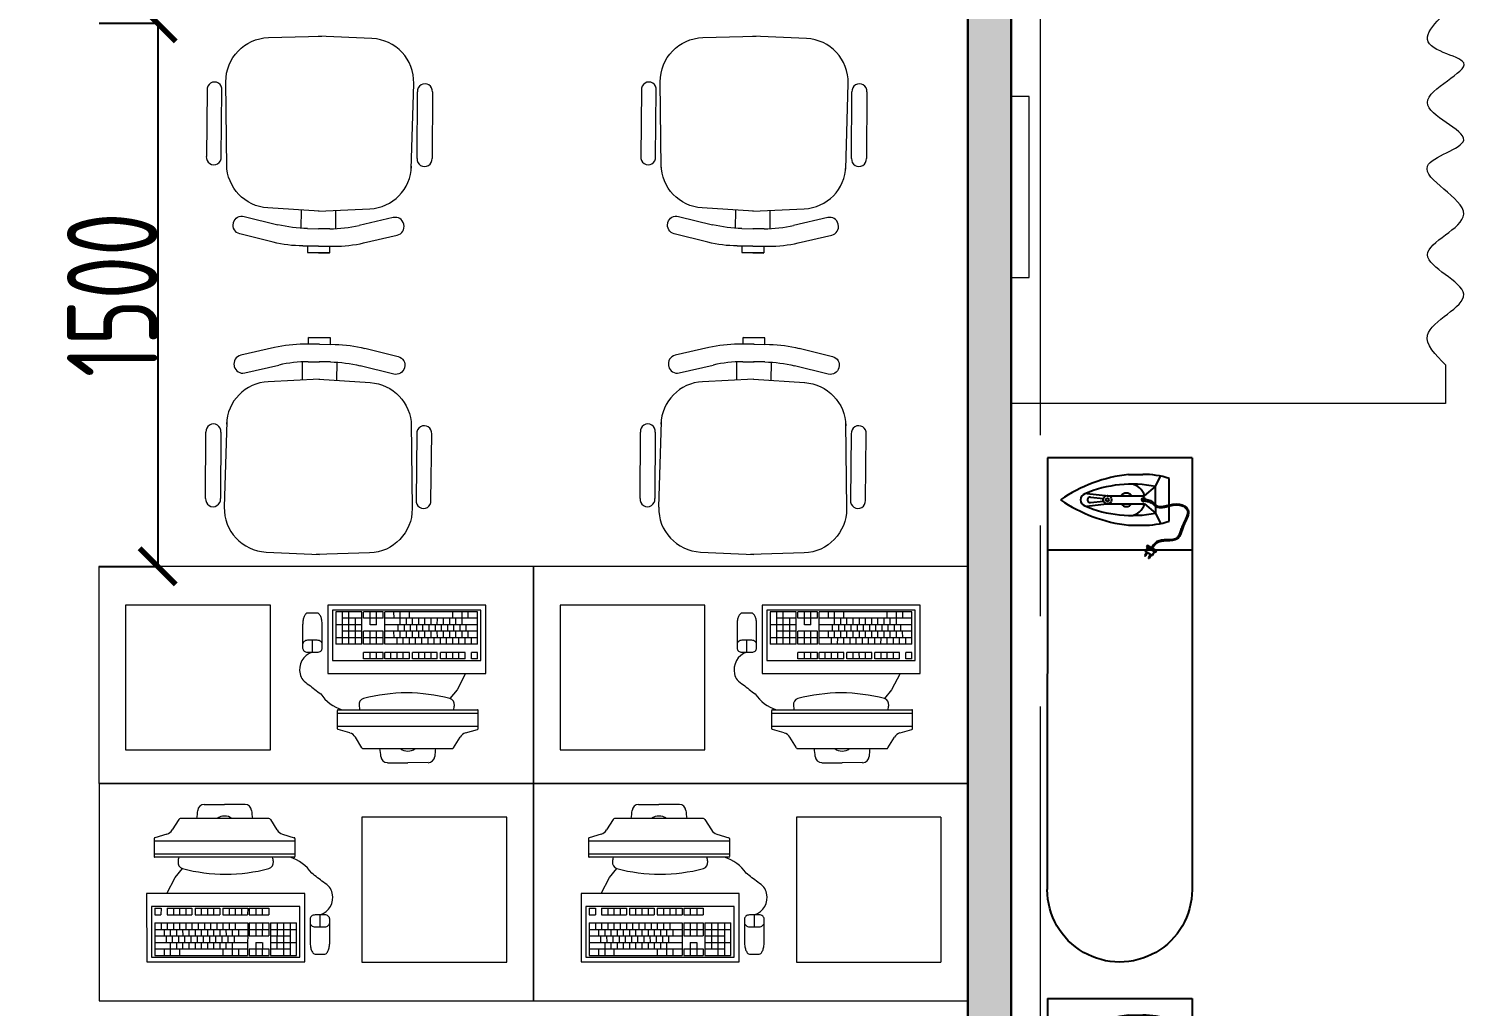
# Model space of a CAD drawing. Header units: millimetres. Extents: x -13407 to 95998, y -2719 to 109387.
# Drawn here: x 2776 to 6752, y 66222 to 68922 of the extents above; entities that cross this region are included whole.
import ezdxf

# ---------------------------------------------------------------- set-up
doc = ezdxf.new("R2010")
doc.units = ezdxf.units.MM
doc.linetypes.add('CENTER', pattern=[2, 1.25, -0.25, 0.25, -0.25])
doc.linetypes.add('HIDDEN', pattern=[6, 4, -2])
for name, color, linetype, lineweight in [('АР_Оси', 193, 'Continuous', 9), ('АР_Перегородки газоблок', 165, 'Continuous', 30), ('АР_Перегородки газоблок_Штрих', 165, 'Continuous', 5), ('АР_Подоконники', 163, 'Continuous', 9), ('АР_Сущ Несущая стена', 202, 'Continuous', 30), ('ТХ_мебель передв', 250, 'Continuous', 13), ('ТХ_обор_комп принт', 30, 'Continuous', 13)]:
    doc.layers.add(name, color=color, linetype=linetype, lineweight=lineweight)
doc.layers.add('ТХ_оборуд_учебн', color=80, linetype='Continuous')
doc.styles.add('ISOCPEUR', font='isocpeur.ttf', dxfattribs={"width": 0.7})
doc.dimstyles.new('Копия SPDS', dxfattribs={"dimtxt": 250, "dimasz": 100, "dimexe": 0.5, "dimexo": 0.625, "dimtad": 1, "dimdec": 0, "dimrnd": 0.001, "dimtxsty": 'ISOCPEUR', "dimblk": 'ARCHTICK', "dimcen": 2.5, "dimdle": 0.5, "dimclrd": 256, "dimclre": 256, "dimclrt": 256, "dimadec": 0, "dimazin": 2, "dimtfac": 0.75, "dimtdec": 0, "dimtmove": 1, "dimatfit": 3, "dimfxl": 1, "dimtolj": 1, "dimarcsym": 1})

# ---------------------------------------------------------------- blocks, each defined once
blk = doc.blocks.new('Кабинка')
at = {"color": 253}
blk.add_lwpolyline([(106.5, -1200), (0, -1200), (0, 0), (1200, 0), (1200, -1200), (1082.8, -1200)], dxfattribs=at)
blk.add_spline([(106.5, -1200), (188.7, -1150), (301.7, -1250), (410.6, -1150), (523, -1250), (655.5, -1150), (727.6, -1250), (831.3, -1150), (940.8, -1250), (1012.8, -1150), (1102.2, -1200), (1102.2, -1196.7)], degree=3, dxfattribs=at)
blk = doc.blocks.new('П-101_Ю-08')
at = {"color": 253}
for p, q in [((7045246.6, 1185179.3), (7045246.2, 1183986.2)), ((7045646.6, 1185178.7), (7045246.6, 1185178.8)), ((7045646.6, 1185179.2), (7045646.2, 1183986.1)), ((7045646.6, 1185178.7), (7045646.5, 1184923.8)), ((7045471, 1185133.1), (7045510.2, 1185133.1)), ((7045514.7, 1185074.5), (7045545.3, 1185099.6)), ((7045545.3, 1185099.6), (7045559.3, 1185128.5)), ((7045545.3, 1185049), (7045545.3, 1185099.6)), ((7045582.9, 1185048.7), (7045582.9, 1185122)), ((7045355.4, 1185080.6), (7045415.6, 1185074.1)), ((7045365.2, 1185070.5), (7045401.4, 1185066.6)), ((7045365.2, 1185055.6), (7045401.4, 1185059.5)), ((7045411.5, 1185074.5), (7045514.7, 1185074.5)), ((7045355.4, 1185045.6), (7045409.5, 1185051.9)), ((7045409.5, 1185051.9), (7045514.7, 1185051.9)), ((7045514.7, 1185051.9), (7045545.3, 1185026.5)), ((7045545.3, 1185045.2), (7045545.3, 1185026.5)), ((7045545.3, 1185026.5), (7045559.3, 1184997.7)), ((7045582.9, 1185004.1), (7045582.9, 1185045.8)), ((7045471, 1184993.1), (7045510.2, 1184993.1)), ((7045646.5, 1184923.8), (7045246.5, 1184923.9)), ((7045520.8, 1184918.4), (7045515.5, 1184909.3)), ((7045522.6, 1184917.3), (7045517.3, 1184908.3)), ((7045531.4, 1184912.2), (7045526.1, 1184903.1)), ((7045533.3, 1184911.1), (7045528, 1184902))]:
    blk.add_line(p, q, dxfattribs=at)
for points in [[(7045520.6, 1184932.8), (7045545.9, 1184918), (7045548.1, 1184921.7), (7045522.8, 1184936.6)], [(7045524, 1184930.8), (7045542.5, 1184920), (7045536.3, 1184909.3), (7045517.8, 1184920.2)]]:
    blk.add_lwpolyline(points, close=True, dxfattribs=at)
for radius in [11.5, 4.4]:
    blk.add_circle((7045412.3, 1185063.1), radius, dxfattribs=at)
for centre, radius, start, end in [((7045516.7, 1184722.6), 413.1, 96.3617, 124.475), ((7045515, 1184919.3), 213.8, 71.4776, 91.2879), ((7045479.3, 1184778.9), 327.4, 78.355, 113.2781), ((7045472.8, 1185063.3), 43.4, 15.0463, 83.1752), ((7045516.7, 1185403.6), 413.1, 235.525, 263.6383), ((7045355.4, 1185063.1), 17.5, 108.4441, 251.5559), ((7045364.4, 1185063.1), 7.5, 83.8437, 276.1563), ((7045464.7, 1185063.1), 18.6, 38.1629, 141.8371), ((7045511.9, 1185063.1), 5.3, 21.9466, 321.6486), ((7045511.9, 1185063.1), 2.79, 90, 280.3979), ((7045479.3, 1185347.2), 327.4, 246.7219, 281.645), ((7045464.7, 1185063.1), 18.6, 216.912, 323.088), ((7045472.8, 1185062.9), 43.4, 276.8248, 344.9537), ((7045515, 1185206.8), 213.8, 268.7121, 288.5224), ((7045516.4, 1184908.8), 1.06, 149.6773, 329.6773), ((7045527, 1184902.6), 1.06, 149.6773, 329.6773)]:
    blk.add_arc(centre, radius, start, end, dxfattribs=at)
at = {"color": 253, "extrusion": (0, 0, -1)}
blk.add_ellipse((7045446.2, 1183986.2), major_axis=(141.5, 141.4), ratio=1, start_param=0.785398, end_param=3.926991, dxfattribs=at)
at = {"color": 253}
for points in [[(7045511.9, 1185065.9), (7045536.7, 1185057.4), (7045545.3, 1185049), (7045611.7, 1185051.3), (7045635.2, 1185035.6), (7045622.4, 1184991.4), (7045605.3, 1184955.1), (7045547.1, 1184942.8), (7045536.4, 1184928.6)], [(7045512.4, 1185060.3), (7045525, 1185058), (7045536.1, 1185053.1), (7045547.2, 1185044), (7045564.4, 1185042), (7045577.8, 1185044.4), (7045593, 1185048.4), (7045603.3, 1185049.2), (7045615.9, 1185047.6), (7045626.5, 1185041.8), (7045632.9, 1185034.4), (7045634.1, 1185029.6), (7045632.7, 1185021.6), (7045628.1, 1185009.8), (7045620.5, 1184994.1), (7045617.7, 1184987.1), (7045613.5, 1184974.3), (7045609.9, 1184965.3), (7045604.9, 1184958.9), (7045600.1, 1184955.5), (7045593.4, 1184953.5), (7045577.6, 1184952.5), (7045561.6, 1184951.5), (7045550, 1184947.9), (7045542.2, 1184941.9), (7045534.7, 1184929.6)]]:
    blk.add_spline(points, degree=3, dxfattribs=at)
blk = doc.blocks.new('М-60')
at = {"color": 253, "extrusion": (-6.19742e-05, 0.000470712, 1)}
for p, q in [((7035415.4, 1186627.5, -0.2), (7035231.8, 1186626.6, -0.2)), ((7035202.1, 1186569.5, -0.1), (7035439, 1186576.2, -0.1)), ((7035232, 1186585.7, -0.1), (7035415.6, 1186586.5, -0.1)), ((7034998.3, 1186437.9, -0.1), (7035019.7, 1186530.9, -0.1)), ((7035049.2, 1186548.9, -0.1), (7035050.6, 1186548.5, -0.1)), ((7035068.3, 1186519.6, -0.1), (7035046.7, 1186425.8, -0.1)), ((7035085.8, 1186312.9, 0), (7035092.5, 1186454.7, -0.1)), ((7035563.1, 1186460.5, -0.1), (7035569.8, 1186312.9, 0)), ((7034971.3, 1186282.6, 0), (7034970.4, 1186343.1, -0.1)), ((7034989, 1186343.1, -0.1), (7034970.8, 1186343.1, -0.1)), ((7034970.8, 1186343.1, -0.1), (7034970.8, 1186282.6, 0)), ((7034989, 1186312.9, 0), (7034989, 1186356.2, -0.1)), ((7034989, 1186312.9, 0), (7034989, 1186343.1, -0.1)), ((7035037.4, 1186344.1, 0), (7035037.4, 1186312.9, 0)), ((7035037.8, 1186361.3, -0.1), (7035088.1, 1186361.3, -0.1)), ((7034989, 1186313.2, 0), (7034989.4, 1186282.9, 0)), ((7034989, 1186313.2, 0), (7034989.6, 1186269.8, 0)), ((7035037.8, 1186282.6, 0), (7035037.4, 1186313.9, 0)), ((7035085.7, 1186314.6, 0), (7035094.7, 1186172.9, 0)), ((7035565.2, 1186174.3, 0.1), (7035569.7, 1186322, 0)), ((7034989.4, 1186282.9, 0), (7034971.3, 1186282.6, 0)), ((7035038.5, 1186265.5, 0), (7035088.8, 1186266.3, 0)), ((7035000.2, 1186188.3, 0), (7035023, 1186095.7, 0.1)), ((7035071.5, 1186107.6, 0.1), (7035048.4, 1186201.2, 0)), ((7035052.8, 1186078.1, 0.1), (7035054.2, 1186078.5, 0.1)), ((7035206, 1186059.9, 0.1), (7035442.9, 1186056.7, 0.1)), ((7035236.1, 1186044.1, 0.1), (7035419.7, 1186046, 0.1)), ((7035420.2, 1186005.1, 0.1), (7035236.6, 1186003.1, 0.1))]:
    blk.add_line(p, q, dxfattribs=at)
for centre, start, end in [((7035230, 1186606.2, 122.4), 84.9987, 275.5247), ((7035417.4, 1186607.1, 122.4), 264.9987, 95.5247), ((7035421.8, 1186025.7, 122.4), 265.3479, 95.874), ((7035234.4, 1186023.7, 122.4), 85.3479, 275.874)]:
    blk.add_arc(centre, 20.6, start, end, dxfattribs=at)
at = {"color": 253, "extrusion": (6.19742e-05, -0.000470712, -1)}
for centre, major_axis, start_param, end_param in [((7035213.4, 1186449, -0.1), (77.8, 92.6, 0), 4.061153, 5.558057), ((7035442.2, 1186455, -0.1), (77.8, 92.6, 0), -0.725128, 0.826554), ((7035043.3, 1186525.4, -0.1), (15.6, 18.5, 0), 4.240369, 5.829345), ((7035044.7, 1186525.1, -0.1), (15.6, 18.5, 0), -0.45384, 1.098777), ((7035352, 1186356.2, 0), (-277.9, 233.5, -0.1), 5.584367, 5.811166), ((7035400.4, 1186344.1, 0), (233.5, 277.9, -0.1), 4.01357, 4.240369)]:
    blk.add_ellipse(centre, major_axis=major_axis, ratio=1, start_param=start_param, end_param=end_param, dxfattribs=at)
at = {"color": 253, "extrusion": (-6.19742e-05, 0.000470712, 1)}
for centre, major_axis, start_param, end_param in [((7035352.6, 1186275.3, 0), (-274.3, -237.7, 0.1), 5.584367, 5.811166), ((7035400.8, 1186288.2, 0), (237.7, -274.3, 0.1), 4.01357, 4.240369), ((7035215.4, 1186180.5, 0), (79.2, -91.4, 0), 4.061153, 5.558057), ((7035444.3, 1186178, 0.1), (79.2, -91.4, 0), -0.725128, 0.826554), ((7035046.5, 1186101.5, 0.1), (15.8, -18.3, 0), 4.240369, 5.829345), ((7035048, 1186101.8, 0.1), (15.8, -18.3, 0), -0.45384, 1.098777)]:
    blk.add_ellipse(centre, major_axis=major_axis, ratio=1, start_param=start_param, end_param=end_param, dxfattribs=at)
blk = doc.blocks.new('стол с тумбой 1200х600')
at = {"color": 253}
blk.add_lwpolyline([(-19012.2, 19801.1), (-19012.2, 21001.1), (-19612.2, 21001.1), (-19612.2, 19801.1)], close=True, dxfattribs=at)
at = {"color": 253, "linetype": 'HIDDEN', "ltscale": 0.1}
blk.add_lwpolyline([(-19505.4, 19874.7), (-19105.4, 19874.7), (-19105.4, 20274.7), (-19505.4, 20274.7)], close=True, dxfattribs=at)
blk = doc.blocks.new('ПК-2')
at = {"color": 253, "extrusion": (6.19742e-05, -0.000470712, 1)}
for p, q in [((7035967.1, 1186827.6, 95), (7035877.1, 1186827.5, 95.1)), ((7035877.1, 1186827.5, 95.1), (7035877.6, 1186571, 94.9)), ((7035895.1, 1186827.5, 95.1), (7035895.6, 1186571, 94.9)), ((7035913.1, 1186827.5, 95.1), (7035913.6, 1186571, 94.9)), ((7035931.1, 1186827.6, 95.1), (7035931.6, 1186571.1, 94.9)), ((7035949.1, 1186827.6, 95.1), (7035949.6, 1186571.1, 94.9)), ((7035967.1, 1186827.6, 95), (7035967.6, 1186571.1, 94.9)), ((7036007.6, 1186827.7, 95), (7035989.6, 1186827.7, 95)), ((7036148.9, 1186442.6, 94.9), (7036148.1, 1186827.8, 95)), ((7036200.3, 1186829.7, 95), (7036149.9, 1186829.6, 95)), ((7036157.9, 1186440.8, 94.9), (7036157.1, 1186829.6, 95)), ((7036193.9, 1186440.9, 94.9), (7036193.1, 1186829.7, 95)), ((7036212.2, 1186795.1, 95), (7036202.1, 1186827.9, 95)), ((7036253.1, 1186761.9, 95), (7036223.8, 1186780.1, 95)), ((7036255.8, 1186512.8, 94.9), (7036255.4, 1186758, 95)), ((7036294.4, 1186691.8, 95), (7036294.6, 1186635.5, 94.9)), ((7036294.7, 1186579.1, 94.9), (7036294.6, 1186635.5, 94.9)), ((7035877.6, 1186566.5, 94.9), (7035877.7, 1186512.5, 94.9)), ((7035895.6, 1186566.5, 94.9), (7035895.7, 1186512.5, 94.9)), ((7035931.6, 1186566.6, 94.9), (7035931.7, 1186512.6, 94.9)), ((7035949.6, 1186566.6, 94.9), (7035949.7, 1186512.6, 94.9)), ((7035967.6, 1186566.6, 94.9), (7035967.7, 1186512.6, 94.9)), ((7035913.7, 1186548.5, 94.9), (7035913.7, 1186530.5, 94.9)), ((7035877.7, 1186508, 94.9), (7035877.9, 1186436, 94.9)), ((7035895.7, 1186508, 94.9), (7035895.9, 1186454, 94.9)), ((7035913.7, 1186508, 94.9), (7035913.9, 1186436, 94.9)), ((7035931.7, 1186508.1, 94.9), (7035931.9, 1186454.1, 94.9)), ((7035949.7, 1186508.1, 94.9), (7035949.9, 1186436.1, 94.9)), ((7035967.7, 1186508.1, 94.9), (7035967.9, 1186436.1, 94.9)), ((7036253.6, 1186508.9, 94.9), (7036224.3, 1186490.6, 94.9)), ((7036212.8, 1186475.5, 94.9), (7036202.9, 1186442.7, 94.9)), ((7035877.9, 1186436, 94.9), (7035967.9, 1186436.1, 94.9)), ((7036201.1, 1186440.9, 94.9), (7036150.7, 1186440.8, 94.9))]:
    blk.add_line(p, q, dxfattribs=at)
at = {"color": 253, "extrusion": (6.19742e-05, -0.000470712, 1), "elevation": -27.6}
for points in [[(7035859.1, 1186850), (7035859.9, 1186413.5), (7036048.9, 1186413.9), (7036048.1, 1186850.4)], [(7035872.6, 1186836.6), (7035873.4, 1186427.1), (7036012.9, 1186427.3), (7036012.1, 1186836.8)]]:
    blk.add_lwpolyline(points, close=True, dxfattribs=at)
for points in [[(7035949.2, 1186802.1), (7035931.2, 1186802)], [(7035967.2, 1186810.6), (7035949.2, 1186810.6)], [(7035989.6, 1186827.8), (7035989.7, 1186810.7)], [(7036007.7, 1186810.7), (7035989.7, 1186810.7)], [(7036007.6, 1186827.8), (7036007.7, 1186810.7)], [(7035895.2, 1186802), (7035877.2, 1186801.9)], [(7035895.2, 1186784.9), (7035877.2, 1186784.8)], [(7035913.2, 1186784.9), (7035895.2, 1186784.9)], [(7035913.2, 1186767.8), (7035895.2, 1186767.8)], [(7035931.2, 1186796.6), (7035913.2, 1186796.5)], [(7035931.2, 1186779.5), (7035913.2, 1186779.4)], [(7035931.2, 1186762.4), (7035913.2, 1186762.3)], [(7035949.2, 1186785), (7035931.2, 1186784.9)], [(7035949.2, 1186767.9), (7035931.2, 1186767.8)], [(7035967.2, 1186793.5), (7035949.2, 1186793.5)], [(7035967.2, 1186776.4), (7035949.2, 1186776.4)], [(7035989.7, 1186793.6), (7035989.8, 1186725.2)], [(7036007.7, 1186793.6), (7035989.7, 1186793.6)], [(7036007.7, 1186776.5), (7035989.7, 1186776.5)], [(7036007.7, 1186793.6), (7036007.8, 1186725.2)], [(7036048.2, 1186794.9), (7036092.7, 1186771.5), (7036117.2, 1186751.9)], [(7035895.3, 1186759.2), (7035877.3, 1186759.2)], [(7035913.3, 1186750.7), (7035895.3, 1186750.7)], [(7035913.3, 1186733.6), (7035895.3, 1186733.6)], [(7035931.3, 1186745.3), (7035913.3, 1186745.2)], [(7035931.3, 1186728.2), (7035913.3, 1186728.1)], [(7035949.3, 1186750.8), (7035931.3, 1186750.7)], [(7035949.3, 1186733.7), (7035931.3, 1186733.6)], [(7035967.3, 1186759.3), (7035949.3, 1186759.3)], [(7035967.3, 1186742.2), (7035949.3, 1186742.2)], [(7035967.3, 1186725.1), (7035949.3, 1186725.1)], [(7036007.8, 1186759.4), (7035989.8, 1186759.4)], [(7036007.8, 1186742.3), (7035989.8, 1186742.3)], [(7036007.8, 1186725.2), (7035989.8, 1186725.2)], [(7035913.3, 1186716.5), (7035895.3, 1186716.5)], [(7035913.4, 1186699.4), (7035895.4, 1186699.4)], [(7035931.3, 1186711.1), (7035913.3, 1186711)], [(7035931.4, 1186694), (7035913.4, 1186693.9)], [(7035949.3, 1186716.6), (7035931.3, 1186716.5)], [(7035949.4, 1186699.5), (7035931.4, 1186699.4)], [(7035967.3, 1186708), (7035949.3, 1186708)], [(7035967.4, 1186690.9), (7035949.4, 1186690.9)], [(7035989.8, 1186716.6), (7035990, 1186648.2)], [(7036007.8, 1186716.7), (7035989.8, 1186716.6)], [(7036007.9, 1186699.6), (7035989.9, 1186699.5)], [(7036007.8, 1186716.7), (7036008, 1186648.3)], [(7035913.4, 1186682.3), (7035895.4, 1186682.3)], [(7035913.4, 1186665.2), (7035895.4, 1186665.2)], [(7035913.5, 1186648.1), (7035895.5, 1186648.1)], [(7035931.4, 1186676.9), (7035913.4, 1186676.8)], [(7035931.4, 1186659.8), (7035913.4, 1186659.7)], [(7035949.4, 1186682.4), (7035931.4, 1186682.3)], [(7035949.4, 1186665.3), (7035931.4, 1186665.2)], [(7035949.5, 1186648.2), (7035931.5, 1186648.1)], [(7035967.4, 1186673.8), (7035949.4, 1186673.8)], [(7035967.4, 1186656.7), (7035949.4, 1186656.7)], [(7036007.9, 1186682.5), (7035989.9, 1186682.4)], [(7036007.9, 1186665.4), (7035989.9, 1186665.3)], [(7036008, 1186648.3), (7035990, 1186648.2)], [(7035895.5, 1186639.5), (7035877.5, 1186639.5)], [(7035895.5, 1186613.9), (7035877.5, 1186613.8)], [(7035913.5, 1186631), (7035895.5, 1186631)], [(7035913.5, 1186613.9), (7035895.5, 1186613.9)], [(7035931.5, 1186642.7), (7035913.5, 1186642.6)], [(7035931.5, 1186625.6), (7035913.5, 1186625.5)], [(7035931.5, 1186608.5), (7035913.5, 1186608.4)], [(7035949.5, 1186631.1), (7035931.5, 1186631)], [(7035949.5, 1186614), (7035931.5, 1186613.9)], [(7035967.5, 1186639.6), (7035949.5, 1186639.6)], [(7035967.5, 1186622.5), (7035949.5, 1186622.5)], [(7035967.5, 1186605.4), (7035949.5, 1186605.4)], [(7035990, 1186639.7), (7035990.1, 1186571.3)], [(7036008, 1186639.7), (7035990, 1186639.7)], [(7036008, 1186622.6), (7035990, 1186622.6)], [(7036008, 1186605.5), (7035990, 1186605.5)], [(7036008, 1186639.7), (7036008.1, 1186571.3)], [(7035895.6, 1186596.8), (7035877.6, 1186596.7)], [(7035967.6, 1186571.2), (7035877.6, 1186571.1)], [(7035895.6, 1186566.6), (7035877.6, 1186566.6)], [(7035949.6, 1186596.9), (7035931.6, 1186596.8)], [(7035967.6, 1186566.7), (7035931.6, 1186566.7)], [(7036008.1, 1186588.4), (7035990.1, 1186588.4)], [(7036008.1, 1186571.3), (7035990.1, 1186571.3)], [(7035990.1, 1186566.8), (7035990.2, 1186512.8)], [(7036008.1, 1186566.8), (7035990.1, 1186566.8)], [(7036008.1, 1186566.8), (7036008.2, 1186512.8)], [(7035913.7, 1186548.6), (7035877.7, 1186548.6)], [(7035913.7, 1186530.6), (7035877.7, 1186530.6)], [(7035967.7, 1186548.7), (7035931.7, 1186548.7)], [(7035967.7, 1186530.7), (7035931.7, 1186530.7)], [(7036008.2, 1186548.8), (7035990.2, 1186548.8)], [(7036008.2, 1186530.8), (7035990.2, 1186530.8)], [(7035895.7, 1186512.6), (7035877.7, 1186512.6)], [(7035967.7, 1186508.2), (7035877.7, 1186508.1)], [(7035967.8, 1186490.2), (7035895.8, 1186490.1)], [(7035967.7, 1186512.7), (7035931.7, 1186512.7)], [(7036008.2, 1186512.8), (7035990.2, 1186512.8)], [(7036008.2, 1186512.8), (7035990.2, 1186512.8)], [(7035967.8, 1186472.2), (7035877.8, 1186472.1)], [(7035967.8, 1186454.2), (7035877.8, 1186454.1)], [(7035989.9, 1186371.7), (7035957, 1186371.6)]]:
    blk.add_lwpolyline(points, dxfattribs=at)
for points in [[(7035989.9, 1186371.7, 0.397637), (7036050, 1186337.9, 0.110351), (7036066.5, 1186345.2, 0.08312), (7036079.9, 1186362.3, 0.014729), (7036105, 1186394.7, 0.170175), (7036148.8, 1186454, -0.037673)], [(7035968.4, 1186398.6, 0.114539), (7035964.1, 1186397.6, 0.103755), (7035960.3, 1186394.6, 0.091433), (7035957.9, 1186390.4, 0.084292), (7035957, 1186385.1), (7035957.1, 1186358.1, 0.084292), (7035958, 1186352.8, 0.091433), (7035960.4, 1186348.6, 0.103755), (7035964.2, 1186345.6, 0.114539), (7035968.5, 1186344.6, 0.114539)]]:
    blk.add_lwpolyline(points, format="xyb", dxfattribs=at)
blk.add_lwpolyline([(7035881.8, 1186384.9), (7035881.9, 1186357.9, 0.19919), (7035883.7, 1186353.6, 0.098412), (7035891.5, 1186348.4, 0.055653), (7035901.3, 1186345.6, 0.042416), (7035914.6, 1186344.5), (7035978.5, 1186344.6, 0.114539), (7035982.8, 1186345.6, 0.103755), (7035986.6, 1186348.6, 0.091433), (7035989, 1186352.9, 0.084292), (7035989.9, 1186358.2), (7035989.8, 1186385.2, 0.084292), (7035988.9, 1186390.4, 0.091433), (7035986.5, 1186394.7, 0.103755), (7035982.7, 1186397.7, 0.114539), (7035978.4, 1186398.6), (7035914.5, 1186398.5, 0.042416), (7035901.2, 1186397.4, 0.055653), (7035891.4, 1186394.5, 0.098412), (7035883.6, 1186389.3, 0.19919)], format="xyb", close=True, dxfattribs=at)
at = {"color": 253, "extrusion": (6.19742e-05, -0.000470712, 1)}
for centre, radius, start, end in [((7036149.9, 1186827.9, -27.6), 1.8, 90.1091, 180.1091), ((7036200.3, 1186828, -27.6), 1.8, 0.1091, 90.1091), ((7036134.2, 1186746.1, -27.6), 18, 82.9331, 161.3058), ((7036116.2, 1186600.9, -27.6), 164.3, 78.7654, 82.9331), ((7036238, 1186803.1, -27.6), 27, 197.1145, 238.1415), ((7036579.1, 1186631.2, -27.6), 477.4, 165.3648, 179.8791), ((7036250.8, 1186758.1, -27.6), 4.5, 0.1091, 59.6301), ((7036293.3, 1186965.7, -27.6), 256.3, 261.5096, 266.4787), ((7036276.4, 1186691.9, -27.6), 18, 0.1091, 86.4787), ((7036228.8, 1186635.5, -27.6), 33.8, 322.7271, 37.4911), ((7036579.1, 1186635.1, -27.6), 477.4, 180.3391, 194.8534), ((7036276.6, 1186579.2, -27.6), 18, 273.7395, 0.1091), ((7036294.5, 1186305.4, -27.6), 256.3, 93.7395, 98.7086), ((7036134.7, 1186518.5, -27.6), 18, 198.9124, 277.2851), ((7036116.1, 1186663.6, -27.6), 164.3, 277.2851, 281.4528), ((7036238.7, 1186467.8, -27.6), 27, 122.0766, 163.1037), ((7036251.3, 1186512.9, -27.6), 4.5, 300.5881, 0.1091), ((7036150.6, 1186442.7, -27.6), 1.8, 180.1091, 270.1091), ((7036201, 1186442.8, -27.6), 1.8, 270.1091, 0.1091)]:
    blk.add_arc(centre, radius, start, end, dxfattribs=at)
blk = doc.blocks.new('_ArchTick')
at = {"color": 253, "linetype": 'ByBlock', "const_width": 0.15}
blk.add_lwpolyline([(-0.5, -0.5), (0.5, 0.5)], dxfattribs=at)
blk = doc.blocks.new('*D334')
at = {"layer": 'ТХ_мебель передв', "color": 253, "lineweight": -2, "ltscale": 100, "transparency": 16777216}
for p, q in [((2970.6, 68937.2), (3132.7, 68937.2)), ((3132.2, 68937.7), (3132.2, 67436.7)), ((2970.6, 67437.2), (3132.7, 67437.2))]:
    blk.add_line(p, q, dxfattribs=at)
at = {"layer": 'ТХ_мебель передв', "color": 253, "lineweight": -2, "ltscale": 100, "transparency": 16777216, "xscale": 100, "yscale": 100, "zscale": 100}
for p, rotation in [((3132.2, 68937.2), 90), ((3132.2, 67437.2), 270)]:
    blk.add_blockref('_ArchTick', p, dxfattribs=dict(at, rotation=rotation))
at = {"layer": 'ТХ_мебель передв', "color": 253, "ltscale": 100, "transparency": 16777216, "insert": (3006.6, 68187.2), "char_height": 250, "attachment_point": 5, "rotation": 90, "style": 'ISOCPEUR'}
blk.add_mtext('\\A1;1500', dxfattribs=at)

msp = doc.modelspace()

# ---------------------------------------------------------------- hatches: boundary and pattern name
at = {"layer": 'АР_Перегородки газоблок_Штрих', "ltscale": 100}
h = msp.add_hatch(dxfattribs=at)
h.set_pattern_fill('AR-CONC', color=253, scale=30)
h.set_pattern_definition([(50, (76865.7, -55313.48), (215.17805, -18.82564), [22.5, -247.5]), (355, (76865.7, -55313.48), (-41.6254, 225.65764), [18, -198]), (100.45144, (76883.63, -55315.05), (173.55265, 206.832), [19.12206, -210.34263]), (46.1842, (76865.7, -55253.48), (320.1724, -49.6558), [33.75, -371.25]), (96.63564, (76892.38, -55257.62), (280.3986, 292.2356), [28.6831, -315.5141]), (351.18416, (76865.7, -55253.5), (280.3986, 292.2356), [27, -297]), (21, (76895.7, -55268.48), (179.07212, -120.78567), [22.5, -247.5]), (326, (76895.7, -55268.48), (72.9946, 217.545), [18, -198]), (71.45144, (76910.62, -55278.55), (252.0667, 96.75935), [19.12206, -210.34263]), (37.5, (76865.7, -55313.48), (3.647957, 99.868156), [0, -195.6, 0, -201, 0, -198.75]), (7.5, (76865.7, -55313.48), (78.92086, 118.32351), [0, -114.6, 0, -191.1, 0, -75.75]), (327.5, (76798.8, -55313.48), (160.14673, -6.76646), [0, -75, 0, -234, 0, -310.5]), (317.5, (76768.8, -55313.48), (174.95585, 30.0315), [0, -97.5, 0, -155.4, 0, -220.5])])
h.paths.add_polyline_path([(5489.9, 69087.2), (5369.9, 69087.2), (5369.9, 63487.2), (5489.9, 63487.2)])
h.paths.add_polyline_path([(5489.9, 71347.2), (5369.9, 71347.2), (5369.9, 69517.2), (5489.9, 69517.2)])

# ---------------------------------------------------------------- linework, layer by layer
at = {"layer": 'АР_Оси', "color": 253, "linetype": 'CENTER', "ltscale": 1000}
msp.add_line((5569.9, 79049.7), (5569.9, 23317.3), dxfattribs=at)
at = {"layer": 'АР_Перегородки газоблок', "color": 253, "ltscale": 100}
for points in [[(5369.9, 69087.2), (5369.9, 63487.2)], [(5489.9, 69087.2), (5489.9, 63487.2)]]:
    msp.add_lwpolyline(points, dxfattribs=at)
at = {"layer": 'АР_Подоконники', "color": 253, "ltscale": 100}
msp.add_arc((5777.6, 63079.5), 8235.7, 95.26614, 175.12348, dxfattribs=at)
at = {"layer": 'АР_Сущ Несущая стена', "color": 253, "lineweight": 18, "ltscale": 100}
for centre, radius, start, end in [((5776.8, 63081.3), 9148.9, 94.87234, 175.19782), ((5777.6, 63079.5), 8425.7, 94.87652, 174.79678)]:
    msp.add_arc(centre, radius, start, end, dxfattribs=at)
at = {"layer": 'ТХ_мебель передв', "color": 253}
msp.add_lwpolyline([(5539.9, 68235.4), (5539.9, 68735.4), (5489.9, 68735.4), (5489.9, 68235.4)], close=True, dxfattribs=at)

# ---------------------------------------------------------------- block references
for name, p, rotation in [('Кабинка', (5489.9, 67887.2), 89.99999999999997), ('М-60', (1077855.1, -6984644.9, 0), 89.08873266248857), ('М-60', (1079055.1, -6984644.9, 0), 89.08873266248857), ('М-60', (-1070699.6, 7121017, 0), 269.0887326624886), ('М-60', (-1069499.6, 7121017, 0), 269.0887326624886), ('стол с тумбой 1200х600', (-16831.2, 47825), 270), ('стол с тумбой 1200х600', (-15631.2, 47825), 270), ('стол с тумбой 1200х600', (23971.1, 85849.3), 89.99999999999999), ('стол с тумбой 1200х600', (25171.1, 85849.3), 89.99999999999999)]:
    msp.add_blockref(name, p, dxfattribs=dict(at, rotation=rotation))
at = {"layer": 'ТХ_обор_комп принт', "color": 253}
for p, rotation in [((-1169414.4, 7105435.8, -95), 269.8909180547823), ((-1168214.4, 7105435.8, -95), 269.8909180547823), ((1176554.3, -6971761.5, -95), 89.89091805478238), ((1177754.3, -6971761.5, -95), 89.89091805478238)]:
    msp.add_blockref('ПК-2', p, dxfattribs=dict(at, rotation=rotation))
at = {"layer": 'ТХ_оборуд_учебн', "color": 253}
for p in [(-7039656.7, -1117442.1), (-7039656.7, -1118936.1)]:
    msp.add_blockref('П-101_Ю-08', p, dxfattribs=at)

# ---------------------------------------------------------------- dimensions: what is measured, and where the dimension line sits
at = {"layer": 'ТХ_мебель передв', "color": 253, "ltscale": 100}
dim = msp.add_linear_dim(base=(3132.2, 67437.2), p1=(2969.9, 68937.2), p2=(2969.9, 67437.2), angle=90, dimstyle='Копия SPDS', override={"dimclrd": 253, "dimclre": 253, "dimclrt": 253}, dxfattribs=at)
dim.commit()
dim.dimension.update_dxf_attribs({"geometry": '*D334', "text_midpoint": (3006.6, 68187.2)})

doc.saveas('drawing.dxf')
